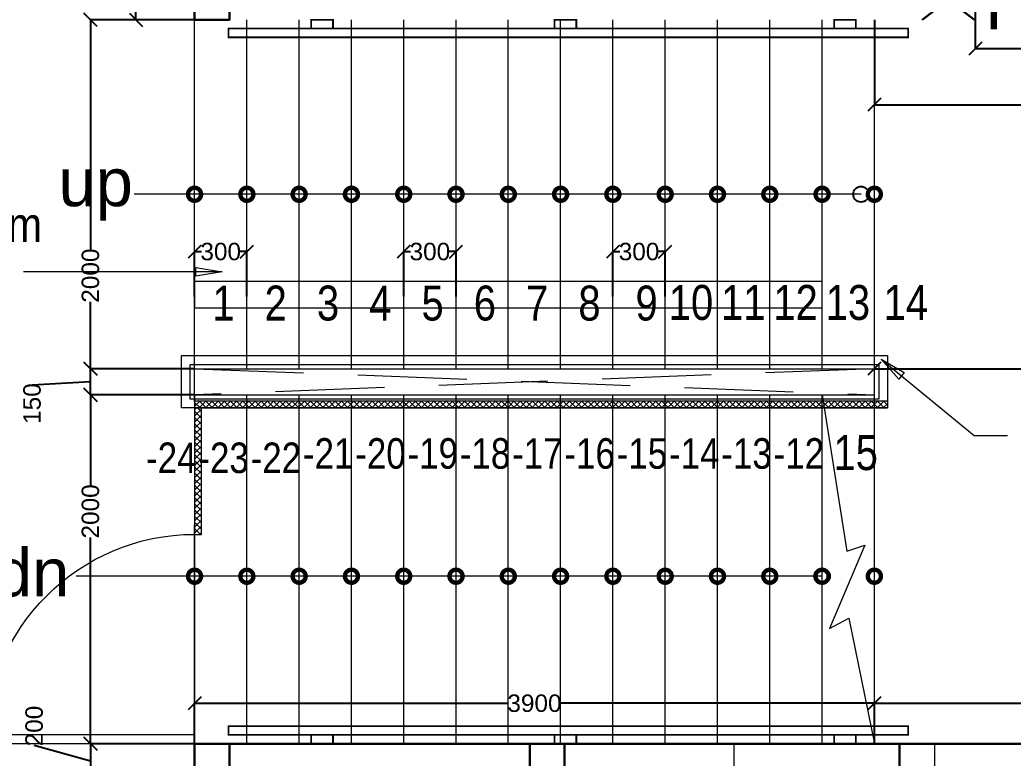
# Model space of a CAD drawing. Header units: inches. Extents: x 148614 to 294443, y 4730 to 138360.
# Drawn here: x 229462 to 235160, y 115113 to 119346 of the extents above; entities that cross this region are included whole.
import ezdxf

# ---------------------------------------------------------------- set-up
doc = ezdxf.new("R2010")
doc.units = ezdxf.units.IN
doc.header["$MEASUREMENT"] = 0
doc.linetypes.add('DASHED2', pattern=[0.375, 0.25, -0.125])
doc.linetypes.add('HIDDEN2', pattern=[0.1875, 0.125, -0.0625])
doc.layers.get('DEFPOINTS').update_dxf_attribs({"color": 40, "lineweight": 15})
for name, color, linetype, lineweight in [('Acequipmentext', 7, 'Continuous', 0), ('Column', 32, 'Continuous', 30), ('description text', 34, 'Continuous', 15), ('dotted gen.& dotted windows', 252, 'HIDDEN2', 15), ('fabr ele', 235, 'Continuous', 15), ('MEP INPUTS', 7, 'Continuous', 15), ('mullion', 6, 'Continuous', 30), ('room text', 7, 'Continuous', 13), ('SDA_STAIRS', 8, 'Continuous', 0), ('Staircase', 7, 'Continuous', 18), ('wall cut', 7, 'Continuous', 30), ('wall ele', 7, 'Continuous', 15), ('yogi stair', 25, 'DASHED2', 13)]:
    doc.layers.add(name, color=color, linetype=linetype, lineweight=lineweight)
doc.layers.add('DIM 02 DMART', color=8, linetype='Continuous')
doc.layers.add('Finishes_Fabrication Detail', color=254, linetype='Continuous')
doc.styles.add('ARIAL', font='arial.ttf')
doc.styles.add('description text', font='romans.shx', dxfattribs={"width": 0.85, "height": 125})
doc.styles.add('dim detail', font='simplex.shx', dxfattribs={"width": 0.65})
doc.styles.add('level text', font='ARIALN.TTF', dxfattribs={"height": 150})
doc.styles.add('room text', font='arial.ttf', dxfattribs={"height": 150})
doc.dimstyles.new('dim inside', dxfattribs={"dimtxt": 225, "dimasz": 180, "dimexe": 0, "dimexo": 0, "dimgap": 10, "dimtad": 0, "dimdec": 0, "dimzin": 0, "dimdsep": 46, "dimtxsty": 'dim detail', "dimblk": 'SMALL', "dimcen": 0.09, "dimse1": 1, "dimse2": 1, "dimclrd": 256, "dimclrt": 256, "dimadec": 0, "dimazin": 0, "dimtfac": 1, "dimtdec": 0, "dimtofl": 0, "dimtmove": 1, "dimatfit": 3, "dimldrblk": 'SMALL', "dimfxl": 1, "dimtolj": 1, "dimtzin": 0, "dimlwd": -1, "dimarcsym": 2})
doc.dimstyles.new('Dmart', dxfattribs={"dimtxt": 100, "dimasz": 75, "dimexe": 0.0625, "dimexo": 0.0625, "dimgap": 0.09, "dimtad": 0, "dimdec": 0, "dimzin": 0, "dimdsep": 46, "dimtxsty": 'ARIAL', "dimblk": 'OBLIQUE', "dimcen": 0.09, "dimclrt": 252, "dimadec": 0, "dimazin": 0, "dimtfac": 1, "dimtdec": 0, "dimtofl": 0, "dimtmove": 1, "dimatfit": 3, "dimldrblk": 'OBLIQUE', "dimfxl": 1, "dimtolj": 1, "dimtzin": 0, "dimarcsym": 0})

# ---------------------------------------------------------------- blocks, each defined once
blk = doc.blocks.new('_Oblique')
at = {"color": 0, "linetype": 'ByBlock', "lineweight": -2}
blk.add_line((-0.5, -0.5), (0.5, 0.5), dxfattribs=at)
blk = doc.blocks.new('*D227')
at = {"layer": 'DEFPOINTS', "color": 0}
for p in [(230464, 117196), (229866.8, 115196), (230464, 115196)]:
    blk.add_point(p, dxfattribs=at)
at = {"layer": 'DIM 02 DMART', "color": 0, "lineweight": -2}
for p, q in [((230463.9, 117196), (229866.8, 117196)), ((229866.8, 117196), (229866.8, 116677.7)), ((229866.8, 115196), (229866.8, 116377.6)), ((230463.9, 115196), (229866.8, 115196))]:
    blk.add_line(p, q, dxfattribs=at)
at = {"layer": 'DIM 02 DMART', "color": 0, "lineweight": -2, "xscale": 75, "yscale": 75, "zscale": 75}
for p, rotation in [((229866.8, 117196), 90), ((229866.8, 115196), 270)]:
    blk.add_blockref('_Oblique', p, dxfattribs=dict(at, rotation=rotation))
at = {"layer": 'DIM 02 DMART', "color": 252, "insert": (229866.8, 116527.7), "char_height": 100, "attachment_point": 5, "rotation": 90, "style": 'ARIAL'}
blk.add_mtext('\\A1;2000', dxfattribs=at)
blk = doc.blocks.new('*D228')
at = {"layer": 'DEFPOINTS', "color": 0}
for p in [(229866.8, 117346), (230464, 117346), (230464, 117196)]:
    blk.add_point(p, dxfattribs=at)
at = {"layer": 'DIM 02 DMART', "color": 0, "lineweight": -2}
for p, q in [((230463.9, 117346), (229866.8, 117346)), ((229866.8, 117196), (229866.8, 117346)), ((229866.8, 117271), (229531.9, 117251.9)), ((229531.9, 117251.9), (229531.9, 117251.7)), ((230463.9, 117196), (229866.8, 117196))]:
    blk.add_line(p, q, dxfattribs=at)
at = {"layer": 'DIM 02 DMART', "color": 0, "lineweight": -2, "xscale": 75, "yscale": 75, "zscale": 75}
for p, rotation in [((229866.8, 117346), 90), ((229866.8, 117196), 270)]:
    blk.add_blockref('_Oblique', p, dxfattribs=dict(at, rotation=rotation))
at = {"layer": 'DIM 02 DMART', "color": 252, "insert": (229531.9, 117146), "char_height": 100, "attachment_point": 5, "rotation": 90, "style": 'ARIAL'}
blk.add_mtext('\\A1;150', dxfattribs=at)
blk = doc.blocks.new('*D229')
at = {"layer": 'DEFPOINTS', "color": 0}
for p in [(229866.8, 119346), (230464, 119346), (230464, 117346)]:
    blk.add_point(p, dxfattribs=at)
at = {"layer": 'DIM 02 DMART', "color": 0, "lineweight": -2}
for p, q in [((230463.9, 119346), (229866.8, 119346)), ((229866.8, 119346), (229866.8, 118029.7)), ((229866.8, 117346), (229866.8, 117729.5)), ((230463.9, 117346), (229866.8, 117346))]:
    blk.add_line(p, q, dxfattribs=at)
at = {"layer": 'DIM 02 DMART', "color": 0, "lineweight": -2, "xscale": 75, "yscale": 75, "zscale": 75}
for p, rotation in [((229866.8, 119346), 90), ((229866.8, 117346), 270)]:
    blk.add_blockref('_Oblique', p, dxfattribs=dict(at, rotation=rotation))
at = {"layer": 'DIM 02 DMART', "color": 252, "insert": (229866.8, 117879.6), "char_height": 100, "attachment_point": 5, "rotation": 90, "style": 'ARIAL'}
blk.add_mtext('\\A1;2000', dxfattribs=at)
blk = doc.blocks.new('*D105')
at = {"layer": 'DEFPOINTS', "color": 0}
for p in [(230464, 120543.5), (230127.6, 119346), (230464, 119346)]:
    blk.add_point(p, dxfattribs=at)
at = {"layer": 'DIM 02 DMART', "color": 0, "lineweight": -2}
for p, q in [((230463.9, 120543.5), (230127.6, 120543.5)), ((230127.6, 120543.5), (230127.6, 120168.7)), ((230127.6, 119346), (230127.6, 119879.3)), ((230463.9, 119346), (230127.6, 119346))]:
    blk.add_line(p, q, dxfattribs=at)
at = {"layer": 'DIM 02 DMART', "color": 0, "lineweight": -2, "xscale": 75, "yscale": 75, "zscale": 75}
for p, rotation in [((230127.6, 120543.5), 90), ((230127.6, 119346), 270)]:
    blk.add_blockref('_Oblique', p, dxfattribs=dict(at, rotation=rotation))
at = {"layer": 'DIM 02 DMART', "color": 252, "insert": (230127.6, 120024), "char_height": 100, "attachment_point": 5, "rotation": 90, "style": 'ARIAL'}
blk.add_mtext('\\A1;1197', dxfattribs=at)
blk = doc.blocks.new('*D230')
at = {"layer": 'DEFPOINTS', "color": 0}
for p in [(234364, 119346), (236414, 119346), (236414, 118859.8)]:
    blk.add_point(p, dxfattribs=at)
at = {"layer": 'DIM 02 DMART', "color": 0, "lineweight": -2}
for p, q in [((234364, 119345.9), (234364, 118859.8)), ((236414, 119345.9), (236414, 118859.8)), ((234364, 118859.8), (235238.9, 118859.8)), ((236414, 118859.8), (235539.1, 118859.8))]:
    blk.add_line(p, q, dxfattribs=at)
at = {"layer": 'DIM 02 DMART', "color": 0, "lineweight": -2, "xscale": 75, "yscale": 75, "zscale": 75, "rotation": 180}
blk.add_blockref('_Oblique', (234364, 118859.8), dxfattribs=at)
at = {"layer": 'DIM 02 DMART', "color": 0, "lineweight": -2, "xscale": 75, "yscale": 75, "zscale": 75}
blk.add_blockref('_Oblique', (236414, 118859.8), dxfattribs=at)
at = {"layer": 'DIM 02 DMART', "color": 252, "insert": (235389, 118859.8), "char_height": 100, "attachment_point": 5, "style": 'ARIAL'}
blk.add_mtext('\\A1;2050', dxfattribs=at)
blk = doc.blocks.new('*D107')
at = {"layer": 'DEFPOINTS', "color": 0}
for p in [(230764, 118017.1), (230464, 117759.4), (230764, 117759.4)]:
    blk.add_point(p, dxfattribs=at)
at = {"layer": 'DIM 02 DMART', "color": 0, "lineweight": -2}
for p, q in [((230464, 117759.4), (230464, 118017.2)), ((230464, 118017.1), (230503.7, 118017.1)), ((230764, 118017.1), (230724.4, 118017.1)), ((230764, 117759.4), (230764, 118017.2))]:
    blk.add_line(p, q, dxfattribs=at)
at = {"layer": 'DIM 02 DMART', "color": 0, "lineweight": -2, "xscale": 75, "yscale": 75, "zscale": 75, "rotation": 180}
blk.add_blockref('_Oblique', (230464, 118017.1), dxfattribs=at)
at = {"layer": 'DIM 02 DMART', "color": 0, "lineweight": -2, "xscale": 75, "yscale": 75, "zscale": 75}
blk.add_blockref('_Oblique', (230764, 118017.1), dxfattribs=at)
at = {"layer": 'DIM 02 DMART', "color": 252, "insert": (230614, 118017.1), "char_height": 100, "attachment_point": 5, "style": 'ARIAL'}
blk.add_mtext('\\A1;300', dxfattribs=at)
blk = doc.blocks.new('*D108')
at = {"layer": 'DEFPOINTS', "color": 0}
for p in [(231964, 118017.1), (231664, 117759.4), (231964, 117759.4)]:
    blk.add_point(p, dxfattribs=at)
at = {"layer": 'DIM 02 DMART', "color": 0, "lineweight": -2}
for p, q in [((231664, 117759.4), (231664, 118017.2)), ((231664, 118017.1), (231703.7, 118017.1)), ((231964, 118017.1), (231924.4, 118017.1)), ((231964, 117759.4), (231964, 118017.2))]:
    blk.add_line(p, q, dxfattribs=at)
at = {"layer": 'DIM 02 DMART', "color": 0, "lineweight": -2, "xscale": 75, "yscale": 75, "zscale": 75, "rotation": 180}
blk.add_blockref('_Oblique', (231664, 118017.1), dxfattribs=at)
at = {"layer": 'DIM 02 DMART', "color": 0, "lineweight": -2, "xscale": 75, "yscale": 75, "zscale": 75}
blk.add_blockref('_Oblique', (231964, 118017.1), dxfattribs=at)
at = {"layer": 'DIM 02 DMART', "color": 252, "insert": (231814, 118017.1), "char_height": 100, "attachment_point": 5, "style": 'ARIAL'}
blk.add_mtext('\\A1;300', dxfattribs=at)
blk = doc.blocks.new('*D109')
at = {"layer": 'DEFPOINTS', "color": 0}
for p in [(233164, 118017.1), (232864, 117759.4), (233164, 117759.4)]:
    blk.add_point(p, dxfattribs=at)
at = {"layer": 'DIM 02 DMART', "color": 0, "lineweight": -2}
for p, q in [((232864, 117759.4), (232864, 118017.2)), ((232864, 118017.1), (232903.7, 118017.1)), ((233164, 118017.1), (233124.4, 118017.1)), ((233164, 117759.4), (233164, 118017.2))]:
    blk.add_line(p, q, dxfattribs=at)
at = {"layer": 'DIM 02 DMART', "color": 0, "lineweight": -2, "xscale": 75, "yscale": 75, "zscale": 75, "rotation": 180}
blk.add_blockref('_Oblique', (232864, 118017.1), dxfattribs=at)
at = {"layer": 'DIM 02 DMART', "color": 0, "lineweight": -2, "xscale": 75, "yscale": 75, "zscale": 75}
blk.add_blockref('_Oblique', (233164, 118017.1), dxfattribs=at)
at = {"layer": 'DIM 02 DMART', "color": 252, "insert": (233014, 118017.1), "char_height": 100, "attachment_point": 5, "style": 'ARIAL'}
blk.add_mtext('\\A1;300', dxfattribs=at)
blk = doc.blocks.new('*D231')
at = {"layer": 'DEFPOINTS', "color": 0}
for p in [(237017, 115427.4), (234364, 115196), (237017, 115196)]:
    blk.add_point(p, dxfattribs=at)
at = {"layer": 'DIM 02 DMART', "color": 0, "lineweight": -2}
for p, q in [((234364, 115196), (234364, 115427.4)), ((234364, 115427.4), (235252.7, 115427.4)), ((237017, 115427.4), (235553.3, 115427.4)), ((237017, 115196), (237017, 115427.4))]:
    blk.add_line(p, q, dxfattribs=at)
at = {"layer": 'DIM 02 DMART', "color": 0, "lineweight": -2, "xscale": 75, "yscale": 75, "zscale": 75, "rotation": 180}
blk.add_blockref('_Oblique', (234364, 115427.4), dxfattribs=at)
at = {"layer": 'DIM 02 DMART', "color": 0, "lineweight": -2, "xscale": 75, "yscale": 75, "zscale": 75}
blk.add_blockref('_Oblique', (237017, 115427.4), dxfattribs=at)
at = {"layer": 'DIM 02 DMART', "color": 252, "insert": (235403, 115427.4), "char_height": 100, "attachment_point": 5, "style": 'ARIAL'}
blk.add_mtext('\\A1;2653', dxfattribs=at)
blk = doc.blocks.new('*D110')
at = {"layer": 'DEFPOINTS', "color": 0}
for p in [(230464, 115427.4), (230464, 115196), (234364, 115196)]:
    blk.add_point(p, dxfattribs=at)
at = {"layer": 'DIM 02 DMART', "color": 0, "lineweight": -2}
for p, q in [((230464, 115196), (230464, 115427.4)), ((230464, 115427.4), (232264.8, 115427.4)), ((234364, 115427.4), (232563.2, 115427.4)), ((234364, 115196), (234364, 115427.4))]:
    blk.add_line(p, q, dxfattribs=at)
at = {"layer": 'DIM 02 DMART', "color": 0, "lineweight": -2, "xscale": 75, "yscale": 75, "zscale": 75, "rotation": 180}
blk.add_blockref('_Oblique', (230464, 115427.4), dxfattribs=at)
at = {"layer": 'DIM 02 DMART', "color": 0, "lineweight": -2, "xscale": 75, "yscale": 75, "zscale": 75}
blk.add_blockref('_Oblique', (234364, 115427.4), dxfattribs=at)
at = {"layer": 'DIM 02 DMART', "color": 252, "insert": (232414, 115427.4), "char_height": 100, "attachment_point": 5, "style": 'ARIAL'}
blk.add_mtext('\\A1;3900', dxfattribs=at)
blk = doc.blocks.new('*D232')
at = {"layer": 'DEFPOINTS', "color": 0}
for p in [(230464, 115196), (229866.8, 114996), (230464, 114996)]:
    blk.add_point(p, dxfattribs=at)
at = {"layer": 'DIM 02 DMART', "color": 0, "lineweight": -2}
for p, q in [((229543.9, 115185.7), (229543.9, 115185.9)), ((229866.8, 115096), (229543.9, 115185.7)), ((230463.9, 115196), (229866.8, 115196)), ((229866.8, 115196), (229866.8, 114996)), ((230463.9, 114996), (229866.8, 114996))]:
    blk.add_line(p, q, dxfattribs=at)
at = {"layer": 'DIM 02 DMART', "color": 0, "lineweight": -2, "xscale": 75, "yscale": 75, "zscale": 75}
for p, rotation in [((229866.8, 115196), 90), ((229866.8, 114996), 270)]:
    blk.add_blockref('_Oblique', p, dxfattribs=dict(at, rotation=rotation))
at = {"layer": 'DIM 02 DMART', "color": 252, "insert": (229543.9, 115297.1), "char_height": 100, "attachment_point": 5, "rotation": 90, "style": 'ARIAL'}
blk.add_mtext('\\A1;200', dxfattribs=at)
blk = doc.blocks.new('*D113')
at = {"layer": 'DEFPOINTS', "color": 0}
for p in [(234739.1, 115196), (235332, 115196), (234739.1, 114966)]:
    blk.add_point(p, dxfattribs=at)
at = {"layer": 'DIM 02 DMART', "color": 0, "lineweight": -2}
for p, q in [((234739.1, 115196), (235332.1, 115196)), ((235332, 114966), (235332, 115196)), ((235332, 115081), (235547.7, 114710.6)), ((234739.1, 114966), (235332.1, 114966)), ((235547.7, 114710.6), (235547.7, 114710.4))]:
    blk.add_line(p, q, dxfattribs=at)
at = {"layer": 'DIM 02 DMART', "color": 0, "lineweight": -2, "xscale": 75, "yscale": 75, "zscale": 75}
for p, rotation in [((235332, 115196), 90), ((235332, 114966), 270)]:
    blk.add_blockref('_Oblique', p, dxfattribs=dict(at, rotation=rotation))
at = {"layer": 'DIM 02 DMART', "color": 252, "insert": (235547.7, 114599.2), "char_height": 100, "attachment_point": 5, "rotation": 90, "style": 'ARIAL'}
blk.add_mtext('\\A1;230', dxfattribs=at)
blk = doc.blocks.new('*D118')
at = {"layer": 'DEFPOINTS', "color": 0}
for p in [(235843, 119576), (234943.1, 119546), (235843, 119181.4)]:
    blk.add_point(p, dxfattribs=at)
at = {"layer": 'DIM 02 DMART', "color": 0, "lineweight": -2}
for p, q in [((235843, 119575.9), (235843, 119181.3)), ((234943.1, 119545.9), (234943.1, 119181.3)), ((234943.1, 119181.4), (235282.7, 119181.4)), ((235843, 119181.4), (235503.4, 119181.4))]:
    blk.add_line(p, q, dxfattribs=at)
at = {"layer": 'DIM 02 DMART', "color": 0, "lineweight": -2, "xscale": 75, "yscale": 75, "zscale": 75, "rotation": 180}
blk.add_blockref('_Oblique', (234943.1, 119181.4), dxfattribs=at)
at = {"layer": 'DIM 02 DMART', "color": 0, "lineweight": -2, "xscale": 75, "yscale": 75, "zscale": 75}
blk.add_blockref('_Oblique', (235843, 119181.4), dxfattribs=at)
at = {"layer": 'DIM 02 DMART', "color": 252, "insert": (235393.1, 119181.4), "char_height": 100, "attachment_point": 5, "style": 'ARIAL'}
blk.add_mtext('\\A1;900', dxfattribs=at)
blk = doc.blocks.new('*D276')
at = {"layer": 'DEFPOINTS', "color": 0}
for p in [(234364, 117346), (236704.6, 117346), (236704.6, 117346)]:
    blk.add_point(p, dxfattribs=at)
at = {"layer": 'DIM 02 DMART', "color": 0, "lineweight": -2}
for p, q in [((234364, 117346), (235393.7, 117346)), ((236704.6, 117346), (235674.9, 117346))]:
    blk.add_line(p, q, dxfattribs=at)
at = {"layer": 'DIM 02 DMART', "color": 0, "lineweight": -2, "xscale": 75, "yscale": 75, "zscale": 75, "rotation": 180}
blk.add_blockref('_Oblique', (234364, 117346), dxfattribs=at)
at = {"layer": 'DIM 02 DMART', "color": 0, "lineweight": -2, "xscale": 75, "yscale": 75, "zscale": 75}
blk.add_blockref('_Oblique', (236704.6, 117346), dxfattribs=at)
at = {"layer": 'DIM 02 DMART', "color": 252, "insert": (235534.3, 117346), "char_height": 100, "attachment_point": 5, "style": 'ARIAL'}
blk.add_mtext('\\A1;2341', dxfattribs=at)
blk = doc.blocks.new('ETR')
at = {"color": 2}
blk.add_lwpolyline([(5185.5636, 2722.2798), (5185.5636, 2723.4798), (5185.5111, 2723.4798), (5185.5111, 2722.2798)], close=True, dxfattribs=at)
blk.add_arc((5185.5636, 2722.2798), 1.2, 90, 180, dxfattribs=at)

msp = doc.modelspace()

# ---------------------------------------------------------------- hatches: boundary and pattern name
at = {"linetype": 'Continuous', "lineweight": 0}
h = msp.add_hatch(dxfattribs=at)
h.set_pattern_fill('ANSI37', color=41, scale=200, angle=270, style=0)
h.set_pattern_definition([(315, (-85159.32, 12153.58), (17.6776695, 17.6776695), []), (45, (-85159.32, 12153.58), (-17.6776695, 17.6776695), [])])
h.paths.add_polyline_path([(234069.5, 117161.1), (234064, 117161.1), (234064, 117121.1), (234075.9, 117121.1)])
h.paths.add_polyline_path([(234364, 117161.1), (234069.5, 117161.1), (234075.9, 117121.1), (234364, 117121.1)])
h.paths.add_polyline_path([(234439, 117161.1), (234364, 117161.1), (234364, 117121.1), (234439, 117121.1)])
h.paths.add_polyline_path([(230464, 117161.1), (231364, 117161.1), (231364, 117121.1), (230464, 117121.1)])
h.paths.add_polyline_path([(231364, 117161), (234064, 117161), (234064, 117121.1), (231364, 117121.1)])
h.paths.add_polyline_path([(234064, 117161.1), (234064, 117121.1), (234064, 117121.1), (234064, 117161.1)])
h = msp.add_hatch(dxfattribs=at)
h.set_pattern_fill('ANSI37', color=41, scale=200, angle=270, style=0)
h.set_pattern_definition([(45, (4307160.786, -272810.474), (17.67766953, -17.67766953), []), (315, (4307160.786, -272810.474), (-17.67766953, -17.67766953), [])])
h.paths.add_polyline_path([(230503.9, 117121.1), (230463.9, 117121.1), (230463.9, 116396), (230503.9, 116396)])

# ---------------------------------------------------------------- linework, layer by layer
at = {"layer": 'Acequipmentext', "color": 2, "lineweight": 0}
for p, q in [((230464, 117161.1), (234439, 117161.1)), ((230464, 117121.1), (234439, 117121.1)), ((230503.9, 116396), (230503.9, 117121)), ((230463.9, 115248.5), (230463.9, 116448.5)), ((230463.9, 116396), (230503.9, 116396))]:
    msp.add_line(p, q, dxfattribs=at)
at = {"layer": 'Column', "ltscale": 1500}
for points in [[(234937.6, 119576), (234637.6, 119346)], [(234637.6, 119576), (234937.6, 119346)]]:
    msp.add_lwpolyline(points, dxfattribs=at)
at = {"layer": 'Column', "ltscale": 20}
msp.add_lwpolyline([(234509.1, 113348.5), (234509.1, 115196), (237219.1, 115196), (237219.1, 115196)], dxfattribs=at)
at = {"layer": 'dotted gen.& dotted windows', "ltscale": 5000}
for p, q in [((230464, 117346), (234364, 117196)), ((234364, 117346), (230464, 117196))]:
    msp.add_line(p, q, dxfattribs=at)
at = {"layer": 'fabr ele'}
for points in [[(230389, 117421), (234439, 117421), (234439, 117121), (230389, 117121)], [(230439, 117371), (234389, 117371), (234389, 117171), (230439, 117171)]]:
    msp.add_lwpolyline(points, close=True, dxfattribs=at)
at = {"layer": 'Finishes_Fabrication Detail', "color": 3, "const_width": 10, "elevation": -1000}
for points in [[(231258.2, 119346), (231133.2, 119346), (231133.2, 119296), (231258.2, 119296), (231258.2, 119346)], [(232654.1, 119346), (232529.1, 119346), (232529.1, 119296), (232654.1, 119296), (232654.1, 119346)], [(234133.2, 119346), (234258.2, 119346), (234258.2, 119296), (234133.2, 119296), (234133.2, 119346)], [(231258.2, 115196), (231133.2, 115196), (231133.2, 115246), (231258.2, 115246), (231258.2, 115196)], [(232654.1, 115196), (232529.1, 115196), (232529.1, 115246), (232654.1, 115246), (232654.1, 115196)], [(234133.2, 115196), (234258.2, 115196), (234258.2, 115246), (234133.2, 115246), (234133.2, 115196)]]:
    msp.add_lwpolyline(points, dxfattribs=at)
at = {"layer": 'Finishes_Fabrication Detail', "color": 32, "const_width": 10, "elevation": -1000}
for points in [[(230658.2, 119296), (234558.2, 119296), (234558.2, 119246), (230658.2, 119246)], [(230658.2, 115246), (234558.2, 115246), (234558.2, 115296), (230658.2, 115296)]]:
    msp.add_lwpolyline(points, close=True, dxfattribs=at)
at = {"layer": 'MEP INPUTS', "color": 3, "lineweight": 5, "ltscale": 1000, "elevation": -1000}
msp.add_lwpolyline([(233559.1, 113796), (233559.1, 115196), (234709.1, 115196), (234709.1, 113796)], close=True, dxfattribs=at)
at = {"layer": 'mullion'}
for points in [[(230664, 119546), (230464, 119546), (230464, 119346), (230664, 119346)], [(230664, 115196), (230464, 115196), (230464, 114996), (230664, 114996)], [(232586.5, 115196), (232386.5, 115196), (232386.5, 114996), (232586.5, 114996)]]:
    msp.add_lwpolyline(points, close=True, dxfattribs=at)
at = {"layer": 'room text', "const_width": 25}
for points in [[(230426.5, 118346, 1), (230501.5, 118346, 1)], [(230726.5, 118346, 1), (230801.5, 118346, 1)], [(231026.5, 118346, 1), (231101.5, 118346, 1)], [(231326.5, 118346, 1), (231401.5, 118346, 1)], [(231626.5, 118346, 1), (231701.5, 118346, 1)], [(231926.5, 118346, 1), (232001.5, 118346, 1)], [(232226.5, 118346, 1), (232301.5, 118346, 1)], [(232526.5, 118346, 1), (232601.5, 118346, 1)], [(232826.5, 118346, 1), (232901.5, 118346, 1)], [(233126.5, 118346, 1), (233201.5, 118346, 1)], [(233426.5, 118346, 1), (233501.5, 118346, 1)], [(233726.5, 118346, 1), (233801.5, 118346, 1)], [(234026.5, 118346, 1), (234101.5, 118346, 1)], [(234326.5, 118346, 1), (234401.5, 118346, 1)], [(230426.5, 116156, 1), (230501.5, 116156, 1)], [(230726.5, 116156, 1), (230801.5, 116156, 1)], [(231026.5, 116156, 1), (231101.5, 116156, 1)], [(231326.5, 116156, 1), (231401.5, 116156, 1)], [(231626.5, 116156, 1), (231701.5, 116156, 1)], [(231926.5, 116156, 1), (232001.5, 116156, 1)], [(232226.5, 116156, 1), (232301.5, 116156, 1)], [(232526.5, 116156, 1), (232601.5, 116156, 1)], [(232826.5, 116156, 1), (232901.5, 116156, 1)], [(233126.5, 116156, 1), (233201.5, 116156, 1)], [(233426.5, 116156, 1), (233501.5, 116156, 1)], [(233726.5, 116156, 1), (233801.5, 116156, 1)], [(234026.5, 116156, 1), (234101.5, 116156, 1)], [(234326.5, 116156, 1), (234401.5, 116156, 1)]]:
    msp.add_lwpolyline(points, format="xyb", close=True, dxfattribs=at)
at = {"layer": 'SDA_STAIRS', "color": 2, "lineweight": 0}
msp.add_lwpolyline([(230464, 117161.1), (230464, 115196)], dxfattribs=at)
at = {"layer": 'Staircase', "lineweight": 18}
for p, q in [((230464, 117156), (230464, 119346)), ((230764, 117346), (230764, 119346)), ((231064, 117346), (231064, 119346)), ((231364, 117346), (231364, 119346)), ((231664, 117346), (231664, 119346)), ((231964, 117346), (231964, 119346)), ((232264, 117346), (232264, 119346)), ((232564, 117346), (232564, 119346)), ((232864, 117346), (232864, 119346)), ((233164, 117346), (233164, 119346)), ((233464, 117346), (233464, 119346)), ((233764, 117346), (233764, 119346)), ((234064, 117346), (234064, 119346)), ((234364, 115196), (234364, 119346)), ((230464, 117346), (234364, 117346)), ((230464, 117196), (234364, 117196)), ((230464, 117196), (230464, 115196)), ((230764, 115196), (230764, 117196)), ((231064, 115196), (231064, 117196)), ((231364, 115196), (231364, 117196)), ((231664, 115196), (231664, 117196)), ((231964, 115196), (231964, 117196)), ((232264, 115196), (232264, 117196)), ((232564, 115196), (232564, 117196)), ((232864, 115196), (232864, 117196)), ((233164, 115196), (233164, 117196)), ((233464, 115196), (233464, 117196)), ((233764, 115196), (233764, 117196)), ((234064, 115196), (234064, 117196)), ((234064, 117196), (234206, 116299.3)), ((234310.1, 116334.7), (234107.3, 115856.6)), ((234206, 116299.3), (234310.1, 116334.7)), ((234107.3, 115856.6), (234217.2, 115916.5)), ((234217.2, 115916.5), (234364, 115196))]:
    msp.add_line(p, q, dxfattribs=at)
at = {"layer": 'wall cut'}
for p, q in [((230464, 115196), (234514.9, 115196)), ((230464, 114996), (230464, 115196))]:
    msp.add_line(p, q, dxfattribs=at)
at = {"layer": 'wall cut', "lineweight": 5}
msp.add_lwpolyline([(230464, 119346), (230664, 119346)], dxfattribs=at)
at = {"layer": 'yogi stair', "linetype": 'ByBlock', "lineweight": 0}
msp.add_lwpolyline([(234064, 117846), (230464, 117846), (230464, 117695.8), (234064, 117695.8)], close=True, dxfattribs=at)

# ---------------------------------------------------------------- block references
at = {"layer": 'Acequipmentext', "lineweight": 0, "xscale": -1000, "yscale": 1000, "zscale": 1000, "rotation": 90}
msp.add_blockref('ETR', (2952743.9, 5300759.6), dxfattribs=at)

# ---------------------------------------------------------------- texts
at = {"layer": 'description text', "attachment_point": 1}
for s, insert, char_height, width, style in [('{\\fArial|b0|i0|c0|p34;w- 2000mm}', (228348.9, 118271.5), 200, 1671.413, 'description text'), ('\\pxql;1', (230565.9, 117822.3), 200, 3611.105, 'level text'), ('2', (230865.9, 117822.3), 200, 3611.105, 'level text'), ('\\pxql;3', (231165.9, 117822.3), 200, 3611.105, 'level text'), ('\\pxql;4', (231465.9, 117822.3), 200, 3611.105, 'level text'), ('\\pxql;5', (231765.9, 117822.3), 200, 3611.105, 'level text'), ('\\pxql;6', (232065.9, 117822.3), 200, 3611.105, 'level text'), ('\\pxql;7', (232365.9, 117822.3), 200, 3611.105, 'level text'), ('\\pxql;8', (232665.9, 117822.3), 200, 3611.105, 'level text'), ('\\pxql;9', (232993.6, 117822.3), 200, 3611.105, 'level text'), ('\\pxql;10', (233184.6, 117825.9), 200, 3611.105, 'level text'), ('\\pxql;11', (233484.6, 117825.9), 200, 3611.105, 'level text'), ('\\pxql;12', (233784.6, 117825.9), 200, 3611.105, 'level text'), ('\\pxql;13', (234084.6, 117825.9), 200, 3611.105, 'level text'), ('\\pxql;14', (234417.1, 117825.9), 200, 3611.105, 'level text'), ('\\pxql;-21', (231085.7, 116947.6), 175, 3611.105, 'level text'), ('\\pxql;-20', (231385.7, 116947.6), 175, 3611.105, 'level text'), ('\\pxql;-19', (231685.7, 116947.6), 175, 3611.105, 'level text'), ('\\pxql;-18', (231985.7, 116947.6), 175, 3611.105, 'level text'), ('\\pxql;-17', (232285.7, 116947.6), 175, 3611.105, 'level text'), ('\\pxql;-16', (232585.7, 116947.6), 175, 3611.105, 'level text'), ('\\pxql;-15', (232885.7, 116947.6), 175, 3611.105, 'level text'), ('\\pxql;-14', (233185.7, 116947.6), 175, 3611.105, 'level text'), ('\\pxql;-13', (233485.7, 116947.6), 175, 3611.105, 'level text'), ('\\pxql;-12', (233785.7, 116947.6), 175, 3611.105, 'level text'), ('\\pxql;15', (234129.5, 116964.9), 200, 3611.105, 'level text'), ('\\pxql;-24', (230185.7, 116922.6), 175, 3611.105, 'level text'), ('\\pxql;-23', (230485.7, 116922.6), 175, 3611.105, 'level text'), ('\\pxql;-22', (230785.7, 116922.6), 175, 3611.105, 'level text')]:
    msp.add_mtext(s, dxfattribs=dict(at, insert=insert, char_height=char_height, width=width, style=style))
at = {"layer": 'room text', "color": 6, "insert": (235000.3, 119287.7), "char_height": 275, "width": 19110.875, "attachment_point": 7, "style": 'room text'}
msp.add_mtext('F-d1', dxfattribs=at)
at = {"layer": 'room text', "char_height": 275, "width": 19110.875, "attachment_point": 7, "style": 'room text'}
for s, insert in [('up', (229683.2, 118194.9)), ('dn', (229318.7, 116036))]:
    msp.add_mtext(s, dxfattribs=dict(at, insert=insert))

# ---------------------------------------------------------------- dimensions: what is measured, and where the dimension line sits
at = {"layer": 'DIM 02 DMART'}
for base, p1, p2, picture, middle in [((230127.629354, 119345.9789369), (230464.0096481, 120543.4789369), (230464.0096481, 119345.9789369), '*D105', (230127.629354, 120023.960385)), ((229866.8, 119346), (230464, 117346), (230464, 119346), '*D229', (229866.8, 117879.6)), ((229866.8, 117346), (230464, 117196), (230464, 117346), '*D228', (229531.9, 117251.6)), ((229866.8, 115196), (230464, 117196), (230464, 115196), '*D227', (229866.8, 116527.7)), ((229866.8, 114996), (230464, 115196), (230464, 114996), '*D232', (229543.9, 115186)), ((235332, 115196), (234739.1, 114966), (234739.1, 115196), '*D113', (235547.7, 114710.3))]:
    dim = msp.add_linear_dim(base=base, p1=p1, p2=p2, angle=90, dimstyle='Dmart', dxfattribs=at)
    dim.commit()
    dim.dimension.update_dxf_attribs({"geometry": picture, "text_midpoint": middle, "dimtype": 160})
for base, p1, p2, picture, middle in [((235843, 119181.4), (234943.1, 119546), (235843, 119576), '*D118', (235393.1, 119181.4)), ((236414, 118859.8), (234364, 119346), (236414, 119346), '*D230', (235389, 118859.8)), ((230764, 118017.1), (230464, 117759.4), (230764, 117759.4), '*D107', (230614, 118017.1)), ((231964, 118017.1), (231664, 117759.4), (231964, 117759.4), '*D108', (231814, 118017.1)), ((233164, 118017.1), (232864, 117759.4), (233164, 117759.4), '*D109', (233014, 118017.1)), ((236704.6, 117346), (234364, 117346), (236704.6, 117346), '*D276', (235534.3, 117346)), ((230464, 115427.4), (234364, 115196), (230464, 115196), '*D110', (232414, 115427.4))]:
    dim = msp.add_linear_dim(base=base, p1=p1, p2=p2, dimstyle='Dmart', dxfattribs=at)
    dim.commit()
    dim.dimension.update_dxf_attribs({"geometry": picture, "text_midpoint": middle})
dim = msp.add_linear_dim(base=(237017, 115427.4), p1=(234364, 115196), p2=(237017, 115196), dimstyle='Dmart', dxfattribs=at)
dim.commit()
dim.dimension.update_dxf_attribs({"geometry": '*D231', "text_midpoint": (235403, 115427.4), "dimtype": 160})

# ---------------------------------------------------------------- leaders
at = {"layer": 'description text'}
for points, override in [([(230621.8, 117900.9), (229482.1, 117900.9)], {"dimasz": 150, "dimgap": 10, "dimtad": 0, "dimldrblk": 'ClosedBlank', "dimfxl": 50}), ([(234403.6, 117399.9), (234937.3, 116963.8), (235127.9, 116963.8)], {"dimasz": 150, "dimldrblk": 'ClosedBlank', "dimfxl": 50})]:
    msp.add_leader(points, dimstyle='dim inside', override=override, dxfattribs=at)
at = {"layer": 'wall ele'}
for points in [[(234287.6, 118346), (230116.7, 118346)], [(234064, 116156), (229785.6, 116156)]]:
    msp.add_leader(points, dimstyle='dim inside', override={"dimgap": 10, "dimtad": 0, "dimfxl": 50}, dxfattribs=at)

doc.saveas('drawing.dxf')
